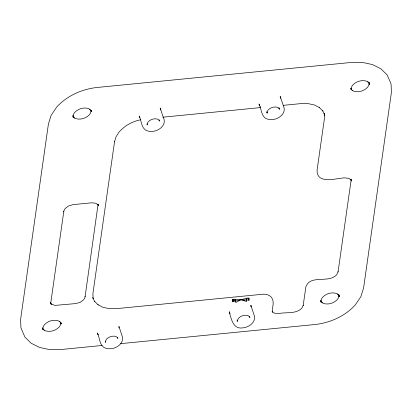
<?xml version="1.0" encoding="UTF-8"?>
<svg xmlns="http://www.w3.org/2000/svg" width="412" height="412" viewBox="0 0 412 412"><rect width="100%" height="100%" fill="white"/><g stroke="black" fill="none" stroke-linecap="round" stroke-linejoin="round"><path stroke-width="0.62" d="M246.355 299.179L247.118 298.695L246.149 298.803L245.918 298.489L235.17 301.136L232.322 301.44L233.419 300.92L232.322 301.033L233.429 300.384L232.296 300.595L233.429 300.183L232.239 300.163L233.419 299.797L232.162 299.756L233.722 299.369L235.345 299.869L235.17 301.136L235.772 302.516L240.907 299.761L249.183 300.127L248.266 299.854L249.214 299.776L248.235 299.473L249.188 298.932L248.096 298.736L249.136 298.499L248.034 298.546L249.054 298.092L247.385 298.025L246.149 298.803L246.623 300.008A1.694 0.932 -71.3 0 0 246.541 301.455L240.907 299.761L235.391 299.524L235.345 299.869L234.356 300.121L235.288 300.271M140.471 119.799C132.257 121.422 124.62 125.753 119.068 132.031L116.06 136.758L114.51 141.8L114.577 141.501L92.916 293.684L93.112 298.788L93.06 298.463M162.833 117.199L260.595 107.573M283.265 105.343L300.914 103.608L307.996 103.597L314.397 104.972L319.398 107.553L319.176 107.362L322.926 111.091L322.771 110.813L324.805 115.375L324.229 113.48L324.419 118.579L317.07 170.244C316.704 184.952 336.918 178.02 344.617 177.881L348.825 178.308L351.096 179.987L350.942 179.709L351.554 181.074L351.024 179.503M102.13 345.477L60.569 349.567L49.558 349.587L39.604 347.45L31.101 343.201L24.895 337.067L20.955 327.916L20.6 319.46L48.41 124.058L51.129 115.365L56.686 107.079C66.919 95.888 81.375 89.368 96.305 87.555L351.431 62.433L362.442 62.413L372.397 64.55L380.899 68.799L387.105 74.933L390.519 82.513L391.096 84.409L391.4 92.54L363.59 287.942L360.871 296.635L355.314 304.921C345.081 316.112 330.625 322.632 315.695 324.445L120.675 343.649M229.834 313.372L229.984 313.584L229.175 311.745C231.364 318.764 232.935 329.574 242.869 327.87C248.59 327.355 255.595 322.771 254.503 316.267L250.913 305.524M139.91 117.363L139.107 116.112L139.261 116.395C141.486 120.659 141.141 126.659 145.209 129.821C148.176 131.758 151.956 131.783 155.283 130.903C160.021 129.595 165.227 125.269 164.187 119.825L160.18 108.093L160.773 109.942L160.726 109.628M259.663 105.271L258.952 103.994L259.107 104.282C261.399 108.629 261.028 114.768 265.163 118.007C268.13 119.944 271.915 119.969 275.242 119.089C279.975 117.781 285.181 113.455 284.141 108.016L280.181 96.362L280.737 98.21L280.69 97.891M272.291 311.771L272.141 311.487L274.413 313.166L278.62 313.594C286.149 311.858 295.904 314.397 301.836 308.171L303.268 305.148L303.201 305.452L305.822 287.046C310.241 274.052 328.663 283.791 336.671 274.752L338.108 271.724L338.041 272.028L351.034 180.719L350.978 179.179M97.999 334.498L98.149 334.781L97.335 332.953C99.709 337.438 99.271 343.793 103.525 347.156C106.492 349.093 110.277 349.113 113.599 348.238C118.337 346.93 123.543 342.604 122.503 337.16L118.944 326.412L119.006 327.947M350.906 88.554L351.369 89.589L351.215 89.306L352.492 90.578L352.27 90.393L353.841 91.237C358.661 92.669 364.141 90.959 367.53 87.308L368.591 85.706L369.167 83.868L369.101 84.172L369.034 82.426M320.701 300.812L321.159 301.841L321.005 301.563L322.287 302.835L322.06 302.65L323.636 303.495C328.452 304.926 333.931 303.217 337.325 299.565L338.381 297.958L338.963 296.125L338.896 296.424L338.829 294.683L339.406 296.578L338.716 295.028L338.87 295.311L337.588 294.034L337.809 294.225L336.238 293.375C331.418 291.948 325.938 293.658 322.55 297.309L321.494 298.911L320.912 300.75L320.979 300.446L321.046 302.187L321 301.867M72.826 115.937L73.285 116.972L73.13 116.689L74.412 117.966L74.191 117.775L75.762 118.625C80.582 120.052 86.062 118.342 89.45 114.691L90.506 113.089L90.975 110.39M92.788 297.459L94.569 301.45L94.415 301.172L98.164 304.901L97.943 304.71L102.938 307.29L109.34 308.67L116.421 308.655L263.227 294.199C266.43 294.086 270.076 295.049 271.853 297.943C274.722 302.387 272.023 307.522 272.26 312.296L272.214 311.977M50.506 302.666L51.886 304.422L51.665 304.236L55.028 305.405L75.751 303.577L80.201 302.3L83.569 299.833L84.62 298.262L85.135 296.64L85.068 296.939L98.025 204.604M42.616 328.194L43.08 329.229L42.925 328.946L44.208 330.218L43.981 330.033L45.552 330.877C50.372 332.309 55.852 330.599 59.246 326.948L60.301 325.346L60.883 323.508L60.811 323.811L60.749 322.066M369.085 82.75L369.616 84.321L368.92 82.771L369.075 83.054L367.792 81.782L368.019 81.967L366.448 81.123C361.628 79.691 356.148 81.401 352.754 85.052L351.699 86.654L351.117 88.492L351.189 88.189L351.251 89.934L350.849 88.559M278.934 107.542L279.537 109.335L279.068 108.289L279.223 108.567L277.58 107.336C274.243 106.342 270.447 107.527 268.099 110.055L267.022 112.352L267.089 112.054L267.136 113.233L266.682 111.714M249.497 316.39L249.904 317.585L249.435 316.54L249.59 316.818L247.942 315.587C244.604 314.593 240.809 315.777 238.466 318.306L237.384 320.603L237.451 320.304L237.497 321.484L237.044 319.969M159.181 119.954L159.583 121.149L159.114 120.098L159.269 120.381L157.621 119.145C154.284 118.156 150.493 119.341 148.145 121.87L147.063 124.166L147.13 123.868L147.177 125.047L147.13 124.728M91.001 110.133L91.531 111.709L90.841 110.159L90.995 110.437L89.713 109.165L89.94 109.35L88.364 108.505C83.548 107.074 78.069 108.783 74.675 112.435L73.619 114.042L73.037 115.875L73.104 115.576L73.171 117.317L73.125 116.993M98.051 204.414L98.581 205.985L97.968 204.62L98.123 204.898L95.852 203.219L91.644 202.797L73.135 204.62L68.68 205.897L65.312 208.364L64.262 209.935L63.747 211.557L63.814 211.258L50.82 302.568L50.877 304.108L50.48 302.738M117.497 337.289L117.899 338.484L117.43 337.433L117.585 337.716L115.942 336.48C112.605 335.492 108.809 336.676 106.461 339.205L105.384 341.502L105.451 341.198L105.493 342.382L105.446 342.058M60.796 322.39L61.326 323.961L60.631 322.411L60.785 322.694L59.508 321.422L59.73 321.607L58.159 320.763C53.339 319.331 47.859 321.041 44.47 324.692L43.409 326.294L42.833 328.132L42.899 327.828L42.966 329.574L42.565 328.199M259.993 107.156A1.694 1.092 -57.7 0 1 260.322 106.94M244.64 300.338L244.615 300.672L243.425 300.25L244.64 300.338M251.026 306.461L250.939 305.477L250.985 306.502"/></g></svg>
